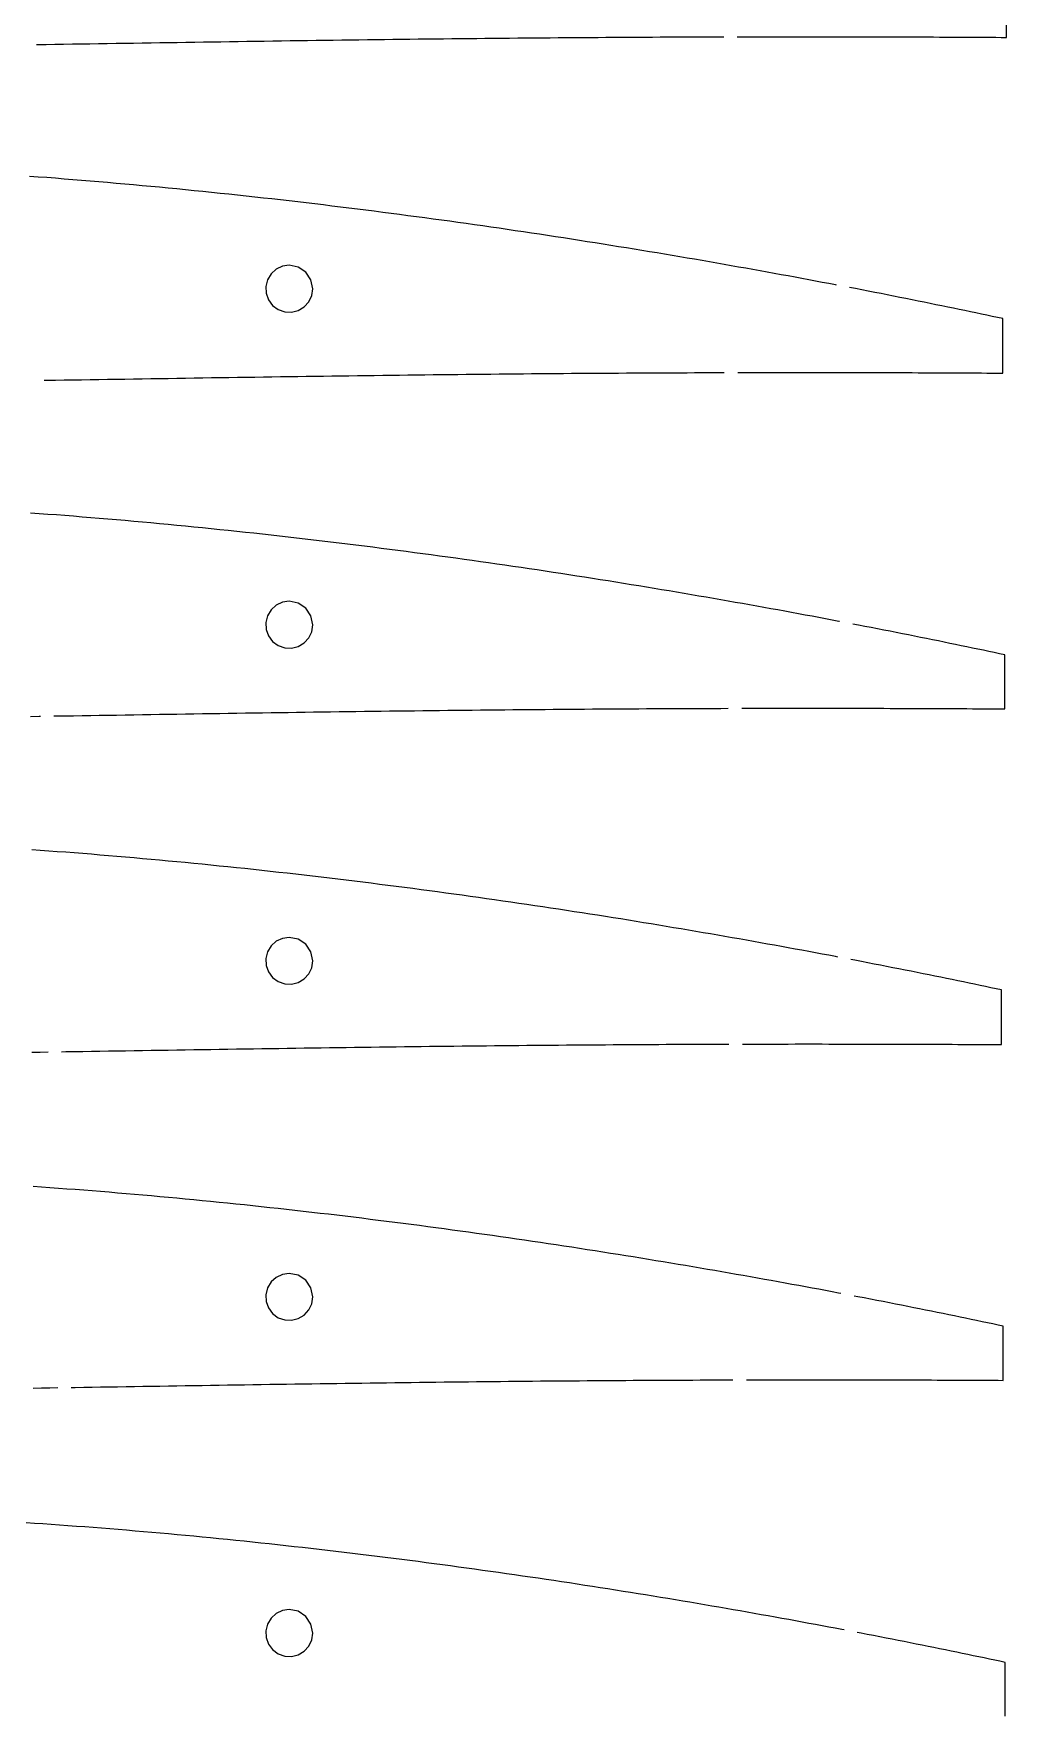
# Model space of a CAD drawing. Extents: x 14 to 532, y 10 to 1018.
# Drawn here: x 181.9 to 326.8, y 385.5 to 635.5 of the extents above; entities that cross this region are included whole.
import ezdxf

# ---------------------------------------------------------------- set-up
doc = ezdxf.new("R2010")
doc.units = 0

msp = doc.modelspace()

# ---------------------------------------------------------------- linework, layer by layer
at = {"layer": 'Layer 1', "color": 7}
for points in [[(286.6936, 635.0515), (287.398, 635.0529), (288.4721, 635.0548), (289.5403, 635.0564), (290.6027, 635.0577), (291.6591, 635.0588), (292.7095, 635.0596), (293.7539, 635.0602), (294.7921, 635.0606), (295.8241, 635.0607), (296.8498, 635.0606), (297.8692, 635.0602), (298.8822, 635.0596), (299.8887, 635.0589), (300.8887, 635.0579), (301.8822, 635.0566), (302.869, 635.0552), (303.8491, 635.0536), (304.8224, 635.0518), (305.7889, 635.0498), (306.7485, 635.0477), (307.7012, 635.0453), (308.6469, 635.0428), (309.5855, 635.0401), (310.5171, 635.0372), (311.4414, 635.0342), (312.3585, 635.0311), (313.2683, 635.0277), (314.1708, 635.0243), (315.0659, 635.0207), (315.9535, 635.017), (316.8336, 635.0131), (317.7061, 635.0091), (318.571, 635.005), (319.4283, 635.0008), (320.2778, 634.9965), (321.1196, 634.9921), (321.9535, 634.9876), (322.7796, 634.983), (323.5977, 634.9783), (324.4078, 634.9735), (325.2099, 634.9686), (326.0039, 634.9637), (326.7898, 634.9587), (326.7898, 642.9701)], [(182.3469, 633.8879), (182.5013, 633.8902), (183.8005, 633.9105), (185.1004, 633.9308), (186.4008, 633.9512), (187.7017, 633.9717), (189.003, 633.9923), (190.3046, 634.0129), (191.6064, 634.0335), (192.9084, 634.0541), (194.2105, 634.0748), (195.5126, 634.0954), (196.8146, 634.116), (198.1165, 634.1366), (199.4181, 634.1572), (200.7194, 634.1777), (202.0203, 634.1981), (203.3207, 634.2185), (204.6205, 634.2387), (205.9197, 634.2589), (207.2182, 634.2789), (208.5159, 634.2989), (209.8127, 634.3187), (211.1085, 634.3383), (212.4033, 634.3579), (213.697, 634.3772), (214.9895, 634.3964), (216.2806, 634.4154), (217.5705, 634.4342), (218.8589, 634.4529), (220.1457, 634.4713), (221.431, 634.4895), (222.7146, 634.5076), (223.9964, 634.5253), (225.2764, 634.5429), (226.5544, 634.5602), (227.8305, 634.5773), (229.1045, 634.5941), (230.3764, 634.6107), (231.646, 634.627), (232.9133, 634.6431), (234.1782, 634.6588), (235.4407, 634.6743), (236.7006, 634.6896), (237.9579, 634.7045), (239.2125, 634.7192), (240.4643, 634.7335), (241.7133, 634.7476), (242.9593, 634.7613), (244.2023, 634.7748), (245.4423, 634.7879), (246.6791, 634.8008), (247.9126, 634.8133), (249.1429, 634.8255), (250.3697, 634.8375), (251.5931, 634.8491), (252.8129, 634.8603), (254.0292, 634.8713), (255.2417, 634.8819), (256.4505, 634.8923), (257.6554, 634.9023), (258.8564, 634.9119), (260.0535, 634.9213), (261.2464, 634.9303), (262.4353, 634.9391), (263.6199, 634.9475), (264.8003, 634.9555), (265.9762, 634.9633), (267.1478, 634.9708), (268.3149, 634.9779), (269.4774, 634.9847), (270.6352, 634.9912), (271.7884, 634.9974), (272.9367, 635.0033), (274.0802, 635.0089), (275.2188, 635.0142), (276.3524, 635.0191), (277.4809, 635.0238), (278.6042, 635.0282), (279.7224, 635.0323), (280.8353, 635.0361), (281.9428, 635.0396), (283.045, 635.0428), (284.1416, 635.0457), (284.6936, 635.0471)], [(301.4736, 598.0797), (301.3579, 598.1018), (300.3658, 598.2904), (299.3672, 598.4794), (298.3623, 598.6686), (297.351, 598.8581), (296.3334, 599.0479), (295.3096, 599.2379), (294.2796, 599.4281), (293.2436, 599.6185), (292.2015, 599.809), (291.1535, 599.9996), (290.0995, 600.1903), (289.0398, 600.381), (287.9742, 600.5718), (286.903, 600.7625), (285.8261, 600.9533), (284.7437, 601.1439), (283.6557, 601.3345), (282.5623, 601.525), (281.4636, 601.7153), (280.3595, 601.9055), (279.2502, 602.0954), (278.1358, 602.2852), (277.0162, 602.4746), (275.8917, 602.6638), (274.7621, 602.8527), (273.6277, 603.0412), (272.4885, 603.2294), (271.3445, 603.4172), (270.1958, 603.6046), (269.0425, 603.7915), (267.8847, 603.9779), (266.7225, 604.1639), (265.5558, 604.3493), (264.3848, 604.5341), (263.2096, 604.7184), (262.0302, 604.9021), (260.8467, 605.0851), (259.6592, 605.2675), (258.4677, 605.4492), (257.2723, 605.6301), (256.0731, 605.8104), (254.8702, 605.9898), (253.6636, 606.1685), (252.4535, 606.3463), (251.2398, 606.5234), (250.0227, 606.6995), (248.8022, 606.8747), (247.5784, 607.049), (246.3515, 607.2224), (245.1214, 607.3948), (243.8882, 607.5662), (242.6521, 607.7366), (241.413, 607.9059), (240.1711, 608.0742), (238.9265, 608.2413), (237.6792, 608.4074), (236.4293, 608.5723), (235.1768, 608.736), (233.9219, 608.8985), (232.6647, 609.0599), (231.4051, 609.2199), (230.1434, 609.3787), (228.8795, 609.5363), (227.6135, 609.6925), (226.3456, 609.8473), (225.0758, 610.0009), (223.8041, 610.153), (222.5307, 610.3037), (221.2557, 610.453), (219.979, 610.6009), (218.7009, 610.7473), (217.4213, 610.8922), (216.1403, 611.0355), (214.8581, 611.1774), (213.5747, 611.3177), (212.2902, 611.4564), (211.0047, 611.5935), (209.7182, 611.7289), (208.4308, 611.8628), (207.1426, 611.9949), (205.8537, 612.1254), (204.5642, 612.2542), (203.2741, 612.3813), (201.9835, 612.5066), (200.6926, 612.6302), (199.4013, 612.7519), (198.1098, 612.8719), (196.8181, 612.9901), (195.5263, 613.1064), (194.2346, 613.2208), (192.9429, 613.3334), (191.6514, 613.4441), (190.3601, 613.5529), (189.0691, 613.6598), (187.7785, 613.7647), (186.4885, 613.8676), (185.1989, 613.9686), (183.91, 614.0675), (182.6219, 614.1645), (181.3345, 614.2594)], [(220, 601.028), (218.973721, 600.874323), (218.055504, 600.438144), (217.301141, 599.756741), (216.766422, 598.867392), (216.515661, 597.860424), (216.567252, 596.845184), (216.908103, 595.887481), (217.525126, 595.053126), (218.359481, 594.436103), (219.317184, 594.095252), (220.332424, 594.043661), (221.339392, 594.294422), (222.228741, 594.829141), (222.910144, 595.583504), (223.346323, 596.501721), (223.5, 597.528), (223.233578, 598.867392), (222.474874, 600.002874), (221.339392, 600.761578), (220, 601.028), (220, 601.028)], [(286.7814, 585.0501), (286.903, 585.0504), (287.9742, 585.0525), (289.0398, 585.0543), (290.0995, 585.0559), (291.1535, 585.0572), (292.2015, 585.0583), (293.2436, 585.0592), (294.2796, 585.0597), (295.3096, 585.0601), (296.3334, 585.0602), (297.351, 585.0601), (298.3623, 585.0597), (299.3672, 585.0592), (300.3658, 585.0584), (301.3579, 585.0574), (302.3434, 585.0562), (303.3224, 585.0548), (304.2947, 585.0532), (305.2603, 585.0514), (306.2192, 585.0494), (307.1712, 585.0473), (308.1163, 585.045), (309.0545, 585.0424), (309.9857, 585.0398), (310.9098, 585.0369), (311.8268, 585.0339), (312.7366, 585.0308), (313.6392, 585.0275), (314.5345, 585.0241), (315.4225, 585.0205), (316.303, 585.0168), (317.1762, 585.013), (318.0418, 585.009), (318.8998, 585.005), (319.7503, 585.0008), (320.5931, 584.9965), (321.4282, 584.9921), (322.2555, 584.9877), (323.075, 584.9831), (323.8866, 584.9784), (324.6903, 584.9737), (325.486, 584.9689), (326.2737, 584.964), (326.2737, 593.0733), (325.486, 593.241), (324.6903, 593.4098), (323.8866, 593.5797), (323.075, 593.7506), (322.2555, 593.9226), (321.4282, 594.0956), (320.5931, 594.2696), (319.7503, 594.4445), (318.8998, 594.6204), (318.0418, 594.7972), (317.1762, 594.9749), (316.303, 595.1534), (315.4225, 595.3327), (314.5345, 595.5128), (313.6392, 595.6937), (312.7366, 595.8753), (311.8268, 596.0577), (310.9098, 596.2407), (309.9857, 596.4243), (309.0545, 596.6086), (308.1163, 596.7935), (307.1712, 596.9789), (306.2192, 597.1649), (305.2603, 597.3514), (304.2947, 597.5384), (303.4379, 597.7035)], [(183.5099, 583.8929), (183.91, 583.8991), (185.1989, 583.9191), (186.4885, 583.9393), (187.7785, 583.9596), (189.0691, 583.9799), (190.3601, 584.0003), (191.6514, 584.0207), (192.9429, 584.0412), (194.2346, 584.0616), (195.5263, 584.0821), (196.8181, 584.1026), (198.1098, 584.1231), (199.4013, 584.1435), (200.6926, 584.1639), (201.9835, 584.1842), (203.2741, 584.2045), (204.5642, 584.2247), (205.8537, 584.2448), (207.1426, 584.2648), (208.4308, 584.2847), (209.7182, 584.3044), (211.0047, 584.3241), (212.2902, 584.3436), (213.5747, 584.363), (214.8581, 584.3822), (216.1403, 584.4012), (217.4213, 584.4201), (218.7009, 584.4387), (219.979, 584.4572), (221.2557, 584.4755), (222.5307, 584.4936), (223.8041, 584.5115), (225.0758, 584.5291), (226.3456, 584.5465), (227.6135, 584.5637), (228.8795, 584.5807), (230.1434, 584.5974), (231.4051, 584.6138), (232.6647, 584.63), (233.9219, 584.6459), (235.1768, 584.6616), (236.4293, 584.6769), (237.6792, 584.692), (238.9265, 584.7068), (240.1711, 584.7214), (241.413, 584.7356), (242.6521, 584.7496), (243.8882, 584.7632), (245.1214, 584.7766), (246.3515, 584.7896), (247.5784, 584.8024), (248.8022, 584.8148), (250.0227, 584.8269), (251.2398, 584.8388), (252.4535, 584.8503), (253.6636, 584.8614), (254.8702, 584.8723), (256.0731, 584.8829), (257.2723, 584.8931), (258.4677, 584.903), (259.6592, 584.9126), (260.8467, 584.9219), (262.0302, 584.9309), (263.2096, 584.9395), (264.3848, 584.9479), (265.5558, 584.9559), (266.7225, 584.9636), (267.8847, 584.971), (269.0425, 584.9781), (270.1958, 584.9848), (271.3445, 584.9913), (272.4885, 584.9974), (273.6277, 585.0033), (274.7621, 585.0088), (275.8917, 585.014), (277.0162, 585.019), (278.1358, 585.0236), (279.2502, 585.028), (280.3595, 585.032), (281.4636, 585.0358), (282.5623, 585.0393), (283.6557, 585.0425), (284.7437, 585.0454), (284.7814, 585.0455)], [(301.9354, 547.9763), (301.827, 547.997), (300.8429, 548.1841), (299.8523, 548.3715), (298.8554, 548.5593), (297.8522, 548.7473), (296.8427, 548.9355), (295.8271, 549.124), (294.8054, 549.3127), (293.7776, 549.5015), (292.7439, 549.6905), (291.7043, 549.8796), (290.6588, 550.0687), (289.6075, 550.258), (288.5504, 550.4472), (287.4878, 550.6364), (286.4195, 550.8256), (285.3457, 551.0148), (284.2665, 551.2038), (283.1818, 551.3928), (282.0919, 551.5816), (280.9966, 551.7702), (279.8962, 551.9587), (278.7907, 552.1469), (277.6801, 552.3348), (276.5645, 552.5225), (275.444, 552.7099), (274.3187, 552.8969), (273.1885, 553.0836), (272.0537, 553.2699), (270.9142, 553.4557), (269.7702, 553.6411), (268.6217, 553.8261), (267.4687, 554.0106), (266.3114, 554.1945), (265.1497, 554.3779), (263.9839, 554.5607), (262.814, 554.7429), (261.6399, 554.9244), (260.4619, 555.1053), (259.2799, 555.2856), (258.0941, 555.4651), (256.9045, 555.6439), (255.7112, 555.8219), (254.5143, 555.9992), (253.3138, 556.1756), (252.1099, 556.3512), (250.9025, 556.5259), (249.6918, 556.6997), (248.4778, 556.8727), (247.2607, 557.0446), (246.0404, 557.2157), (244.8171, 557.3857), (243.5908, 557.5547), (242.3617, 557.7227), (241.1298, 557.8896), (239.8951, 558.0554), (238.6577, 558.2201), (237.4178, 558.3837), (236.1754, 558.5461), (234.9306, 558.7074), (233.6834, 558.8674), (232.4339, 559.0262), (231.1822, 559.1837), (229.9285, 559.34), (228.6726, 559.4949), (227.4148, 559.6486), (226.1552, 559.8009), (224.8937, 559.9518), (223.6305, 560.1013), (222.3656, 560.2494), (221.0992, 560.3961), (219.8313, 560.5413), (218.5619, 560.685), (217.2912, 560.8273), (216.0193, 560.968), (214.7461, 561.1071), (213.4719, 561.2447), (212.1966, 561.3807), (210.9204, 561.5151), (209.6433, 561.6479), (208.3655, 561.779), (207.0869, 561.9084), (205.8077, 562.0362), (204.5279, 562.1622), (203.2477, 562.2866), (201.967, 562.4091), (200.6861, 562.5299), (199.4049, 562.6489), (198.1235, 562.7661), (196.8421, 562.8815), (195.5607, 562.9951), (194.2793, 563.1068), (192.9981, 563.2166), (191.7172, 563.3245), (190.4366, 563.4305), (189.1563, 563.5345), (187.8765, 563.6367), (186.5973, 563.7368), (185.3188, 563.835), (184.0409, 563.9312), (182.7638, 564.0254), (181.4876, 564.1175)], [(220, 550.9838), (218.973721, 550.830123), (218.055504, 550.393944), (217.301141, 549.712541), (216.766422, 548.823192), (216.515661, 547.816224), (216.567252, 546.800984), (216.908103, 545.843281), (217.525126, 545.008926), (218.359481, 544.391903), (219.317184, 544.051052), (220.332424, 543.999461), (221.339392, 544.250222), (222.228741, 544.784941), (222.910144, 545.539304), (223.346323, 546.457521), (223.5, 547.4838), (223.233578, 548.823192), (222.474874, 549.958674), (221.339392, 550.717378), (220, 550.9838), (220, 550.9838)], [(287.3782, 535.0497), (287.4878, 535.05), (288.5504, 535.0521), (289.6075, 535.0539), (290.6588, 535.0555), (291.7043, 535.0568), (292.7439, 535.0579), (293.7776, 535.0587), (294.8054, 535.0593), (295.8271, 535.0596), (296.8427, 535.0597), (297.8522, 535.0596), (298.8554, 535.0593), (299.8523, 535.0587), (300.8429, 535.0579), (301.827, 535.0569), (302.8047, 535.0557), (303.7758, 535.0544), (304.7404, 535.0528), (305.6982, 535.051), (306.6494, 535.049), (307.5938, 535.0469), (308.5314, 535.0446), (309.462, 535.0421), (310.3858, 535.0395), (311.3025, 535.0366), (312.2122, 535.0337), (313.1147, 535.0306), (314.0101, 535.0273), (314.8982, 535.0239), (315.7791, 535.0204), (316.6526, 535.0167), (317.5188, 535.0129), (318.3775, 535.009), (319.2286, 535.0049), (320.0723, 535.0008), (320.9083, 534.9966), (321.7367, 534.9922), (322.5574, 534.9878), (323.3704, 534.9832), (324.1755, 534.9786), (324.9728, 534.9739), (325.7621, 534.9691), (326.5436, 534.9643), (326.5436, 543.0088), (325.7621, 543.1751), (324.9728, 543.3425), (324.1755, 543.511), (323.3704, 543.6806), (322.5574, 543.8512), (321.7367, 544.0228), (320.9083, 544.1954), (320.0723, 544.369), (319.2286, 544.5435), (318.3775, 544.7188), (317.5188, 544.8951), (316.6526, 545.0722), (315.7791, 545.2501), (314.8982, 545.4287), (314.0101, 545.6082), (313.1147, 545.7883), (312.2122, 545.9692), (311.3025, 546.1508), (310.3858, 546.3329), (309.462, 546.5157), (308.5314, 546.6991), (307.5938, 546.8831), (306.6494, 547.0676), (305.6982, 547.2526), (304.7404, 547.438), (303.8997, 547.6001)], [(184.9393, 533.902), (185.3188, 533.9079), (186.5973, 533.9278), (187.8765, 533.9478), (189.1563, 533.9679), (190.4366, 533.988), (191.7172, 534.0083), (192.9981, 534.0285), (194.2793, 534.0488), (195.5607, 534.0691), (196.8421, 534.0895), (198.1235, 534.1098), (199.4049, 534.1301), (200.6861, 534.1503), (201.967, 534.1706), (203.2477, 534.1907), (204.5279, 534.2108), (205.8077, 534.2309), (207.0869, 534.2508), (208.3655, 534.2707), (209.6433, 534.2904), (210.9204, 534.31), (212.1966, 534.3295), (213.4719, 534.3488), (214.7461, 534.3681), (216.0193, 534.3871), (217.2912, 534.406), (218.5619, 534.4247), (219.8313, 534.4432), (221.0992, 534.4616), (222.3656, 534.4797), (223.6305, 534.4976), (224.8937, 534.5154), (226.1552, 534.5329), (227.4148, 534.5502), (228.6726, 534.5672), (229.9285, 534.584), (231.1822, 534.6006), (232.4339, 534.6169), (233.6834, 534.6329), (234.9306, 534.6487), (236.1754, 534.6643), (237.4178, 534.6795), (238.6577, 534.6945), (239.8951, 534.7092), (241.1298, 534.7236), (242.3617, 534.7377), (243.5908, 534.7516), (244.8171, 534.7651), (246.0404, 534.7784), (247.2607, 534.7913), (248.4778, 534.804), (249.6918, 534.8163), (250.9025, 534.8283), (252.1099, 534.84), (253.3138, 534.8515), (254.5143, 534.8626), (255.7112, 534.8733), (256.9045, 534.8838), (258.0941, 534.894), (259.2799, 534.9038), (260.4619, 534.9133), (261.6399, 534.9226), (262.814, 534.9314), (263.9839, 534.94), (265.1497, 534.9483), (266.3114, 534.9563), (267.4687, 534.9639), (268.6217, 534.9712), (269.7702, 534.9782), (270.9142, 534.9849), (272.0537, 534.9914), (273.1885, 534.9974), (274.3187, 535.0032), (275.444, 535.0087), (276.5645, 535.0139), (277.6801, 535.0188), (278.7907, 535.0234), (279.8962, 535.0277), (280.9966, 535.0318), (282.0919, 535.0355), (283.1818, 535.0389), (284.2665, 535.0421), (285.3457, 535.045), (285.3782, 535.0451)], [(181.4876, 533.8489), (182.7638, 533.8684), (182.9396, 533.8711)], [(301.6741, 498.0105), (301.3199, 498.0778), (300.3374, 498.2637), (299.3485, 498.4499), (298.3534, 498.6364), (297.3521, 498.8231), (296.3446, 499.0101), (295.3312, 499.1973), (294.3117, 499.3846), (293.2863, 499.572), (292.255, 499.7596), (291.218, 499.9472), (290.1751, 500.1349), (289.1267, 500.3226), (288.0726, 500.5103), (287.0129, 500.698), (285.9478, 500.8856), (284.8772, 501.0732), (283.8013, 501.2606), (282.7202, 501.4479), (281.6338, 501.635), (280.5422, 501.8219), (279.4456, 502.0086), (278.344, 502.195), (277.2374, 502.3812), (276.1259, 502.567), (275.0097, 502.7526), (273.8886, 502.9377), (272.763, 503.1225), (271.6327, 503.3069), (270.4979, 503.4908), (269.3586, 503.6743), (268.2149, 503.8572), (267.0669, 504.0397), (265.9147, 504.2216), (264.7582, 504.4029), (263.5977, 504.5837), (262.4331, 504.7638), (261.2646, 504.9432), (260.0922, 505.122), (258.9159, 505.3001), (257.7359, 505.4774), (256.5523, 505.654), (255.365, 505.8298), (254.1742, 506.0048), (252.98, 506.179), (251.7823, 506.3523), (250.5814, 506.5247), (249.3772, 506.6963), (248.1699, 506.8669), (246.9594, 507.0365), (245.746, 507.2052), (244.5296, 507.3728), (243.3104, 507.5394), (242.0884, 507.705), (240.8637, 507.8695), (239.6363, 508.0329), (238.4064, 508.1951), (237.174, 508.3562), (235.9392, 508.5162), (234.702, 508.6749), (233.4627, 508.8324), (232.2211, 508.9887), (230.9774, 509.1437), (229.7317, 509.2974), (228.4841, 509.4498), (227.2346, 509.6009), (225.9833, 509.7506), (224.7302, 509.8989), (223.4756, 510.0458), (222.2194, 510.1913), (220.9616, 510.3353), (219.7025, 510.4779), (218.4421, 510.619), (217.1804, 510.7585), (215.9175, 510.8966), (214.6536, 511.0331), (213.3886, 511.168), (212.1227, 511.3013), (210.8559, 511.433), (209.5883, 511.563), (208.32, 511.6914), (207.0511, 511.8182), (205.7817, 511.9432), (204.5118, 512.0665), (203.2415, 512.1881), (201.9709, 512.3079), (200.7, 512.426), (199.429, 512.5422), (198.1579, 512.6567), (196.8868, 512.7693), (195.6158, 512.8801), (194.3449, 512.989), (193.0743, 513.0961), (191.804, 513.2012), (190.5341, 513.3044), (189.2646, 513.4057), (187.9957, 513.5051), (186.7275, 513.6025), (185.4599, 513.6979), (184.1931, 513.7913), (182.9272, 513.8827), (181.6622, 513.9721)], [(220, 500.9389), (218.973721, 500.785223), (218.055504, 500.349044), (217.301141, 499.667641), (216.766422, 498.778292), (216.515661, 497.771324), (216.567252, 496.756084), (216.908103, 495.798381), (217.525126, 494.964026), (218.359481, 494.347003), (219.317184, 494.006152), (220.332424, 493.954561), (221.339392, 494.205322), (222.228741, 494.740041), (222.910144, 495.494404), (223.346323, 496.412621), (223.5, 497.4389), (223.233578, 498.778292), (222.474874, 499.913774), (221.339392, 500.672478), (220, 500.9389), (220, 500.9389)], [(287.4726, 485.0483), (288.0726, 485.0496), (289.1267, 485.0517), (290.1751, 485.0535), (291.218, 485.055), (292.255, 485.0563), (293.2863, 485.0574), (294.3117, 485.0582), (295.3312, 485.0588), (296.3446, 485.0591), (297.3521, 485.0592), (298.3534, 485.0591), (299.3485, 485.0588), (300.3374, 485.0582), (301.3199, 485.0575), (302.2961, 485.0565), (303.2659, 485.0553), (304.2292, 485.0539), (305.186, 485.0524), (306.1362, 485.0506), (307.0797, 485.0487), (308.0164, 485.0465), (308.9464, 485.0442), (309.8696, 485.0418), (310.7859, 485.0391), (311.6952, 485.0363), (312.5975, 485.0334), (313.4928, 485.0303), (314.381, 485.0271), (315.262, 485.0237), (316.1357, 485.0202), (317.0022, 485.0165), (317.8613, 485.0128), (318.7131, 485.0089), (319.5574, 485.0049), (320.3943, 485.0008), (321.2236, 484.9966), (322.0453, 484.9923), (322.8594, 484.9879), (323.6658, 484.9834), (324.4644, 484.9788), (325.2552, 484.9741), (326.0382, 484.9694), (326.0382, 493.1091), (325.2552, 493.2752), (324.4644, 493.4424), (323.6658, 493.6106), (322.8594, 493.7798), (322.0453, 493.9501), (321.2236, 494.1213), (320.3943, 494.2934), (319.5574, 494.4665), (318.7131, 494.6405), (317.8613, 494.8153), (317.0022, 494.9909), (316.1357, 495.1674), (315.262, 495.3446), (314.381, 495.5226), (313.4928, 495.7013), (312.5975, 495.8807), (311.6952, 496.0608), (310.7859, 496.2415), (309.8696, 496.4229), (308.9464, 496.6048), (308.0164, 496.7873), (307.0797, 496.9703), (306.1362, 497.1538), (305.186, 497.3377), (304.2292, 497.5222), (303.6386, 497.6355)], [(186.1057, 483.907), (186.7275, 483.9167), (187.9957, 483.9364), (189.2646, 483.9563), (190.5341, 483.9762), (191.804, 483.9962), (193.0743, 484.0163), (194.3449, 484.0364), (195.6158, 484.0565), (196.8868, 484.0767), (198.1579, 484.0968), (199.429, 484.117), (200.7, 484.1371), (201.9709, 484.1572), (203.2415, 484.1773), (204.5118, 484.1973), (205.7817, 484.2172), (207.0511, 484.2371), (208.32, 484.2569), (209.5883, 484.2765), (210.8559, 484.2961), (212.1227, 484.3156), (213.3886, 484.3349), (214.6536, 484.3541), (215.9175, 484.3732), (217.1804, 484.392), (218.4421, 484.4108), (219.7025, 484.4293), (220.9616, 484.4477), (222.2194, 484.4659), (223.4756, 484.4839), (224.7302, 484.5017), (225.9833, 484.5193), (227.2346, 484.5366), (228.4841, 484.5538), (229.7317, 484.5707), (230.9774, 484.5874), (232.2211, 484.6038), (233.4627, 484.62), (234.702, 484.6359), (235.9392, 484.6516), (237.174, 484.667), (238.4064, 484.6821), (239.6363, 484.697), (240.8637, 484.7115), (242.0884, 484.7258), (243.3104, 484.7399), (244.5296, 484.7536), (245.746, 484.767), (246.9594, 484.7802), (248.1699, 484.793), (249.3772, 484.8055), (250.5814, 484.8178), (251.7823, 484.8297), (252.98, 484.8413), (254.1742, 484.8526), (255.365, 484.8637), (256.5523, 484.8744), (257.7359, 484.8847), (258.9159, 484.8948), (260.0922, 484.9046), (261.2646, 484.914), (262.4331, 484.9232), (263.5977, 484.932), (264.7582, 484.9405), (265.9147, 484.9487), (267.0669, 484.9566), (268.2149, 484.9642), (269.3586, 484.9715), (270.4979, 484.9784), (271.6327, 484.9851), (272.763, 484.9914), (273.8886, 484.9975), (275.0097, 485.0032), (276.1259, 485.0087), (277.2374, 485.0138), (278.344, 485.0187), (279.4456, 485.0232), (280.5422, 485.0275), (281.6338, 485.0315), (282.7202, 485.0352), (283.8013, 485.0386), (284.8772, 485.0418), (285.4726, 485.0434)], [(181.6622, 483.8389), (182.9272, 483.8581), (184.1059, 483.8762)], [(302.1418, 447.9059), (301.797, 447.9715), (300.8224, 448.1559), (299.8416, 448.3406), (298.8546, 448.5255), (297.8614, 448.7108), (296.8622, 448.8962), (295.8569, 449.0818), (294.8457, 449.2676), (293.8287, 449.4535), (292.8058, 449.6396), (291.7772, 449.8257), (290.7428, 450.0119), (289.7029, 450.198), (288.6573, 450.3842), (287.6063, 450.5704), (286.5498, 450.7565), (285.488, 450.9425), (284.4208, 451.1284), (283.3485, 451.3141), (282.2709, 451.4997), (281.1882, 451.6851), (280.1005, 451.8703), (279.0078, 452.0552), (277.9103, 452.2399), (276.8078, 452.4242), (275.7006, 452.6082), (274.5887, 452.7919), (273.4722, 452.9752), (272.3511, 453.1581), (271.2255, 453.3405), (270.0955, 453.5225), (268.9611, 453.7039), (267.8225, 453.8849), (266.6796, 454.0653), (265.5326, 454.2452), (264.3815, 454.4244), (263.2264, 454.6031), (262.0673, 454.7811), (260.9044, 454.9584), (259.7378, 455.135), (258.5674, 455.3109), (257.3933, 455.4861), (256.2157, 455.6605), (255.0346, 455.834), (253.85, 456.0068), (252.6621, 456.1787), (251.471, 456.3497), (250.2766, 456.5199), (249.079, 456.6891), (247.8785, 456.8573), (246.6749, 457.0246), (245.4684, 457.1909), (244.2591, 457.3562), (243.047, 457.5204), (241.8323, 457.6836), (240.6149, 457.8456), (239.395, 458.0066), (238.1726, 458.1663), (236.9478, 458.325), (235.7207, 458.4824), (234.4914, 458.6387), (233.2599, 458.7937), (232.0264, 458.9474), (230.7908, 459.0999), (229.5533, 459.251), (228.314, 459.4008), (227.0728, 459.5493), (225.83, 459.6964), (224.5855, 459.8422), (223.3395, 459.9865), (222.092, 460.1293), (220.8432, 460.2708), (219.593, 460.4107), (218.3415, 460.5491), (217.0889, 460.686), (215.8352, 460.8214), (214.5805, 460.9552), (213.3249, 461.0874), (212.0684, 461.2181), (210.8112, 461.3471), (209.5532, 461.4744), (208.2946, 461.6001), (207.0355, 461.7241), (205.7759, 461.8464), (204.5159, 461.967), (203.2556, 462.0859), (201.9951, 462.203), (200.7344, 462.3183), (199.4737, 462.4318), (198.2129, 462.5435), (196.9522, 462.6534), (195.6917, 462.7615), (194.4314, 462.8676), (193.1715, 462.9719), (191.9119, 463.0743), (190.6527, 463.1748), (189.3942, 463.2733), (188.1362, 463.3699), (186.8789, 463.4646), (185.6225, 463.5572), (184.3668, 463.6479), (183.1121, 463.7365), (181.8584, 463.8232)], [(220, 450.8933), (218.973721, 450.739623), (218.055504, 450.303444), (217.301141, 449.622041), (216.766422, 448.732692), (216.515661, 447.725724), (216.567252, 446.710484), (216.908103, 445.752781), (217.525126, 444.918426), (218.359481, 444.301403), (219.317184, 443.960552), (220.332424, 443.908961), (221.339392, 444.159722), (222.228741, 444.694441), (222.910144, 445.448804), (223.346323, 446.367021), (223.5, 447.3933), (223.233578, 448.732692), (222.474874, 449.868174), (221.339392, 450.626878), (220, 450.8933), (220, 450.8933)], [(288.0735, 435.0479), (288.6573, 435.0492), (289.7029, 435.0512), (290.7428, 435.053), (291.7772, 435.0546), (292.8058, 435.0559), (293.8287, 435.0569), (294.8457, 435.0577), (295.8569, 435.0583), (296.8622, 435.0586), (297.8614, 435.0587), (298.8546, 435.0586), (299.8416, 435.0583), (300.8224, 435.0577), (301.797, 435.057), (302.7653, 435.056), (303.7272, 435.0549), (304.6827, 435.0535), (305.6316, 435.0519), (306.5741, 435.0502), (307.5099, 435.0483), (308.4391, 435.0462), (309.3615, 435.0439), (310.2772, 435.0414), (311.186, 435.0388), (312.0879, 435.0361), (312.9829, 435.0331), (313.8709, 435.0301), (314.7519, 435.0269), (315.6257, 435.0235), (316.4923, 435.02), (317.3518, 435.0164), (318.2039, 435.0127), (319.0488, 435.0088), (319.8863, 435.0049), (320.7163, 435.0008), (321.5389, 434.9966), (322.3539, 434.9923), (323.1613, 434.988), (323.9612, 434.9835), (324.7533, 434.979), (325.5377, 434.9743), (326.3144, 434.9696), (326.3144, 443.0432), (325.5377, 443.2079), (324.7533, 443.3737), (323.9612, 443.5406), (323.1613, 443.7084), (322.3539, 443.8773), (321.5389, 444.0471), (320.7163, 444.2179), (319.8863, 444.3895), (319.0488, 444.5621), (318.2039, 444.7355), (317.3518, 444.9097), (316.4923, 445.0847), (315.6257, 445.2605), (314.7519, 445.4371), (313.8709, 445.6143), (312.9829, 445.7923), (312.0879, 445.9709), (311.186, 446.1502), (310.2772, 446.33), (309.3615, 446.5104), (308.4391, 446.6914), (307.5099, 446.8729), (306.5741, 447.055), (305.6316, 447.2374), (304.6827, 447.4204), (304.1063, 447.5309)], [(187.5372, 433.9162), (188.1362, 433.9255), (189.3942, 433.9451), (190.6527, 433.9648), (191.9119, 433.9845), (193.1715, 434.0044), (194.4314, 434.0243), (195.6917, 434.0442), (196.9522, 434.0642), (198.2129, 434.0842), (199.4737, 434.1042), (200.7344, 434.1241), (201.9951, 434.1441), (203.2556, 434.164), (204.5159, 434.1839), (205.7759, 434.2038), (207.0355, 434.2236), (208.2946, 434.2433), (209.5532, 434.2629), (210.8112, 434.2824), (212.0684, 434.3018), (213.3249, 434.3211), (214.5805, 434.3403), (215.8352, 434.3594), (217.0889, 434.3782), (218.3415, 434.397), (219.593, 434.4156), (220.8432, 434.434), (222.092, 434.4522), (223.3395, 434.4703), (224.5855, 434.4881), (225.83, 434.5058), (227.0728, 434.5232), (228.314, 434.5404), (229.5533, 434.5574), (230.7908, 434.5742), (232.0264, 434.5907), (233.2599, 434.607), (234.4914, 434.6231), (235.7207, 434.6389), (236.9478, 434.6544), (238.1726, 434.6697), (239.395, 434.6847), (240.6149, 434.6994), (241.8323, 434.7139), (243.047, 434.7281), (244.2591, 434.742), (245.4684, 434.7556), (246.6749, 434.7689), (247.8785, 434.7819), (249.079, 434.7947), (250.2766, 434.8071), (251.471, 434.8193), (252.6621, 434.8311), (253.85, 434.8426), (255.0346, 434.8538), (256.2157, 434.8648), (257.3933, 434.8754), (258.5674, 434.8857), (259.7378, 434.8957), (260.9044, 434.9054), (262.0673, 434.9147), (263.2264, 434.9238), (264.3815, 434.9326), (265.5326, 434.941), (266.6796, 434.9491), (267.8225, 434.957), (268.9611, 434.9645), (270.0955, 434.9717), (271.2255, 434.9786), (272.3511, 434.9852), (273.4722, 434.9915), (274.5887, 434.9975), (275.7006, 435.0032), (276.8078, 435.0086), (277.9103, 435.0137), (279.0078, 435.0185), (280.1005, 435.023), (281.1882, 435.0273), (282.2709, 435.0312), (283.3485, 435.0349), (284.4208, 435.0383), (285.488, 435.0414), (286.0735, 435.043)], [(181.8584, 433.8295), (183.1121, 433.8484), (184.3668, 433.8674), (185.5375, 433.8853)], [(302.6095, 397.8014), (302.2741, 397.8651), (301.3075, 398.048), (300.3347, 398.2312), (299.3557, 398.4147), (298.3707, 398.5984), (297.3797, 398.7823), (296.3827, 398.9664), (295.3798, 399.1507), (294.3711, 399.3351), (293.3566, 399.5196), (292.3364, 399.7042), (291.3105, 399.8888), (290.2791, 400.0735), (289.2421, 400.2581), (288.1997, 400.4428), (287.1519, 400.6273), (286.0987, 400.8118), (285.0403, 400.9962), (283.9767, 401.1804), (282.908, 401.3645), (281.8342, 401.5484), (280.7554, 401.732), (279.6717, 401.9154), (278.5831, 402.0986), (277.4897, 402.2814), (276.3916, 402.4639), (275.2888, 402.6461), (274.1814, 402.8278), (273.0695, 403.0092), (271.9532, 403.1902), (270.8324, 403.3706), (269.7073, 403.5506), (268.578, 403.7301), (267.4445, 403.909), (266.3069, 404.0874), (265.1652, 404.2652), (264.0196, 404.4424), (262.8701, 404.6189), (261.7167, 404.7948), (260.5596, 404.97), (259.3988, 405.1444), (258.2344, 405.3182), (257.0664, 405.4911), (255.895, 405.6633), (254.7201, 405.8346), (253.542, 406.0051), (252.3605, 406.1747), (251.1759, 406.3435), (249.9882, 406.5113), (248.7975, 406.6782), (247.6038, 406.8441), (246.4072, 407.009), (245.2078, 407.1729), (244.0057, 407.3358), (242.8008, 407.4976), (241.5934, 407.6584), (240.3835, 407.818), (239.1712, 407.9765), (237.9564, 408.1338), (236.7394, 408.2899), (235.5202, 408.4449), (234.2988, 408.5986), (233.0753, 408.7511), (231.8499, 408.9023), (230.6226, 409.0522), (229.3934, 409.2008), (228.1624, 409.3481), (226.9297, 409.494), (225.6955, 409.6385), (224.4597, 409.7817), (223.2224, 409.9234), (221.9838, 410.0636), (220.7438, 410.2024), (219.5027, 410.3397), (218.2603, 410.4755), (217.0169, 410.6098), (215.7725, 410.7425), (214.5272, 410.8736), (213.281, 411.0032), (212.034, 411.1311), (210.7864, 411.2574), (209.5381, 411.3821), (208.2893, 411.5051), (207.04, 411.6264), (205.7904, 411.746), (204.5404, 411.8639), (203.2902, 411.98), (202.0399, 412.0944), (200.7895, 412.207), (199.539, 412.3178), (198.2887, 412.4268), (197.0385, 412.5339), (195.7886, 412.6392), (194.5389, 412.7426), (193.2896, 412.8442), (192.0408, 412.9438), (190.7926, 413.0416), (189.5449, 413.1374), (188.298, 413.2312), (187.0518, 413.3231), (185.8064, 413.4131), (184.562, 413.501), (183.3186, 413.5869), (182.0763, 413.6708), (180.8351, 413.7527)], [(220, 400.847), (218.973721, 400.693323), (218.055504, 400.257144), (217.301141, 399.575741), (216.766422, 398.686392), (216.515661, 397.679424), (216.567252, 396.664184), (216.908103, 395.706481), (217.525126, 394.872126), (218.359481, 394.255103), (219.317184, 393.914252), (220.332424, 393.862661), (221.339392, 394.113422), (222.228741, 394.648141), (222.910144, 395.402504), (223.346323, 396.320721), (223.5, 397.347), (223.233578, 398.686392), (222.474874, 399.821874), (221.339392, 400.580578), (220, 400.847), (220, 400.847)], [(326.5905, 384.9699), (326.5905, 392.9773), (325.8202, 393.1407), (325.0422, 393.3051), (324.2566, 393.4706), (323.4633, 393.6371), (322.6625, 393.8045), (321.8541, 393.973), (321.0383, 394.1423), (320.2151, 394.3126), (319.3844, 394.4837), (318.5465, 394.6557), (317.7013, 394.8285), (316.849, 395.0021), (315.9894, 395.1764), (315.1227, 395.3515), (314.249, 395.5273), (313.3683, 395.7038), (312.4807, 395.881), (311.5861, 396.0588), (310.6847, 396.2371), (309.7766, 396.4161), (308.8617, 396.5956), (307.9402, 396.7756), (307.012, 396.9561), (306.0773, 397.1371), (305.1361, 397.3185), (304.574, 397.4264)]]:
    msp.add_lwpolyline(points, dxfattribs=at)

doc.saveas('drawing.dxf')
